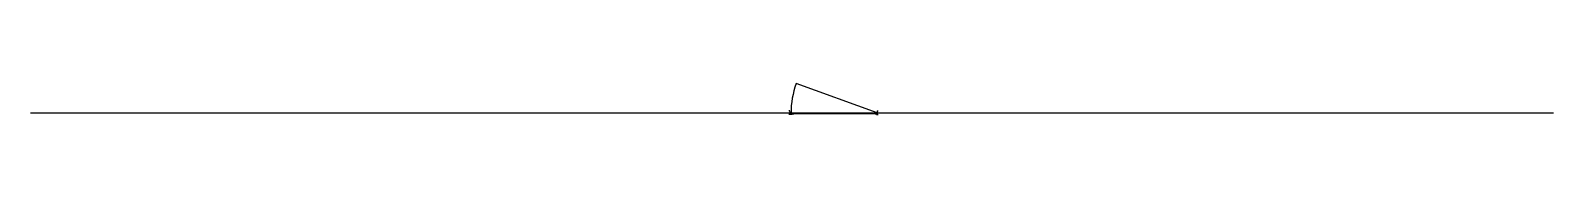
# Model space of a CAD drawing. Units: millimetres at full size, sheet at 1:100. Extents: x -15551 to 15061, y -3525 to -2903.
import ezdxf

# ---------------------------------------------------------------- set-up
doc = ezdxf.new("R2010")
doc.units = ezdxf.units.MM
doc.header["$LTSCALE"] = 100
doc.layers.add('0-0', color=7, linetype='Continuous')

msp = doc.modelspace()

# ---------------------------------------------------------------- linework, layer by layer
at = {"layer": '0-0', "color": 4}
msp.add_line((1465.1, -3494.8), (-160.6, -2903.1), dxfattribs=at)
at = {"layer": '0-0'}
for p, q in [((-15551, -3489.8), (15061.2, -3489.8)), ((-244.9, -3524.8), (-309.9, -3524.8)), ((-204.9, -3505.8), (1425.1, -3505.8)), ((1455.1, -3524.8), (1490.1, -3524.8)), ((1465.1, -3454.8), (1490.1, -3454.8)), ((1473.1, -3524.8), (1473.1, -3454.8))]:
    msp.add_line(p, q, dxfattribs=at)
msp.add_lwpolyline([(-274.9, -3524.8), (-286.9, -3454.8), (-309.9, -3454.8)], dxfattribs=at)
for points in [[(-264.9, -3516.8), (-264.9, -3494.8), (-204.9, -3494.8), (-204.9, -3516.8)], [(1425.1, -3516.8), (1425.1, -3494.8), (1465.1, -3494.8), (1465.1, -3516.8)]]:
    msp.add_lwpolyline(points, close=True, dxfattribs=at)
at = {"layer": '0-0', "color": 4}
msp.add_arc((1465.1, -3494.8), 1730, 160, 180, dxfattribs=at)

doc.saveas('drawing.dxf')
